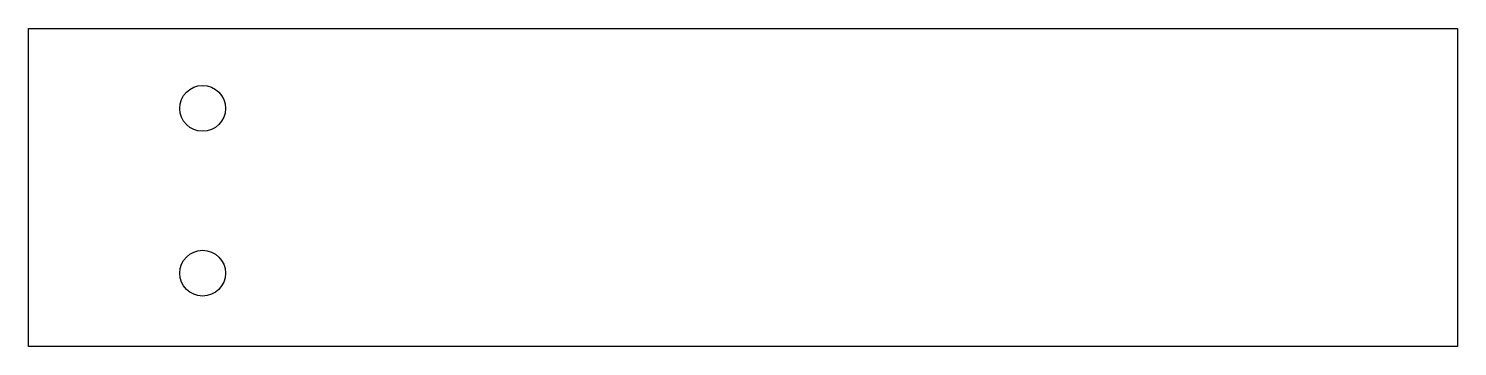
# Model space of a CAD drawing. Header units: millimetres. Extents: x 0 to 78, y 0 to 17.4.
import ezdxf

# ---------------------------------------------------------------- set-up
doc = ezdxf.new("R2010")
doc.units = ezdxf.units.MM
doc.layers.add('КОНТУР', color=7, linetype='Continuous')
doc.layers.add('ОТВЕРСТИЯ', color=3, linetype='Continuous')

msp = doc.modelspace()

# ---------------------------------------------------------------- linework, layer by layer
at = {"layer": 'КОНТУР'}
for p, q in [((0, 0), (0, 17.36)), ((0, 17.36), (78, 17.36)), ((78, 17.36), (78, 0)), ((78, 0), (0, 0))]:
    msp.add_line(p, q, dxfattribs=at)
at = {"layer": 'ОТВЕРСТИЯ'}
for centre in [(9.5, 13), (9.5, 4)]:
    msp.add_circle(centre, 1.25, dxfattribs=at)

doc.saveas('drawing.dxf')
